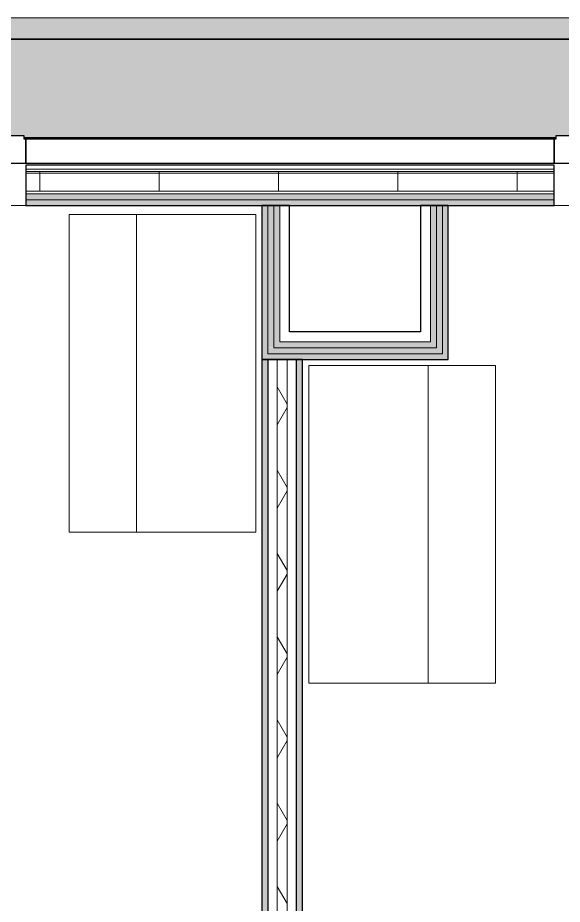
# Model space of a CAD drawing. Header units: millimetres. Extents: x 155920 to 295199, y -4084 to 97293.
# Drawn here: x 224616 to 225985, y 32487 to 34718 of the extents above; entities that cross this region are included whole.
import ezdxf

# ---------------------------------------------------------------- set-up
doc = ezdxf.new("R2010")
doc.units = ezdxf.units.MM
doc.header["$MEASUREMENT"] = 0
for name, color, linetype, lineweight in [('A-GLAZ', 7, 'CONTINUOUS', 9), ('A-GLAZ-CWMG', 7, 'CONTINUOUS', 9), ('A-WALL', 7, 'CONTINUOUS', 9), ('A-WALL-PATT', 7, 'CONTINUOUS', 25), ('I-FURN', 8, 'CONTINUOUS', 9), ('I-WALL', 7, 'CONTINUOUS', 9)]:
    doc.layers.add(name, color=color, linetype=linetype, lineweight=lineweight)

msp = doc.modelspace()

# ---------------------------------------------------------------- hatches: boundary and pattern name
at = {"layer": 'A-GLAZ'}
msp.add_hatch(color=256, dxfattribs=at).paths.add_polyline_path([(229688.5, 34416.7), (229692.8, 34416.7), (229692.8, 34718.3), (220908.8, 34718.3), (220908.8, 34416.7), (220913.2, 34416.7), (220913.2, 34421.3), (222104.5, 34421.3), (222104.5, 34416.7), (223441.2, 34416.7), (223441.2, 34421.3), (224632.5, 34421.3), (224632.5, 34416.7), (225969.2, 34416.7), (225969.2, 34421.3), (227160.5, 34421.3), (227160.5, 34416.7), (228497.2, 34416.7), (228497.2, 34421.3), (229688.5, 34421.3)], flags=0)
h = msp.add_hatch(color=256, dxfattribs=at)
h.paths.add_polyline_path([(229692.8, 34414.6), (229692.8, 34416.7), (229688.5, 34416.7), (229688.5, 34414.6)], flags=0)
h.paths.add_polyline_path([(228497.2, 34414.6), (228497.2, 34416.7), (227160.5, 34416.7), (227160.5, 34414.6), (228492.2, 34414.6)], flags=0)
h.paths.add_polyline_path([(225964.2, 34414.6), (225969.2, 34414.6), (225969.2, 34416.7), (224632.5, 34416.7), (224632.5, 34414.6), (225514, 34414.6)], flags=0)
h.paths.add_polyline_path([(223441.2, 34414.6), (223441.2, 34416.7), (222104.5, 34416.7), (222104.5, 34414.6), (223436.2, 34414.6)], flags=0)
h.paths.add_polyline_path([(220913.2, 34414.6), (220913.2, 34416.7), (220908.8, 34416.7), (220908.8, 34414.6)], flags=0)
at = {"layer": 'A-WALL-PATT', "lineweight": 5}
for points in [[(224636.8, 34260.3), (225964.8, 34260.3), (225964.8, 34275.3), (224636.8, 34275.3)], [(225244.9, 33872.6), (225244.9, 34245.3), (225229.9, 34245.3), (225229.9, 33872.6)], [(225259.9, 33887.6), (225259.9, 34245.3), (225244.9, 34245.3), (225244.9, 33887.6)], [(225274.9, 33902.6), (225274.9, 34245.3), (225259.9, 34245.3), (225259.9, 33902.6)], [(225668.9, 33902.6), (225668.9, 34245.3), (225653.9, 34245.3), (225653.9, 33902.6)], [(225683.9, 33887.6), (225683.9, 34245.3), (225668.9, 34245.3), (225668.9, 33887.6)], [(225668.9, 33887.6), (225668.9, 33902.6), (225259.9, 33902.6), (225259.9, 33887.6), (225514, 33887.6)], [(225514, 33872.6), (225683.9, 33872.6), (225683.9, 33887.6), (225244.9, 33886.7), (225244.9, 33872.6)], [(225229.9, 29907.3), (225244.9, 29907.3), (225244.9, 33857.6), (225229.9, 33857.6), (225229.9, 29920.8)]]:
    msp.add_hatch(color=256, dxfattribs=at).paths.add_polyline_path(points, flags=0)
at = {"layer": 'A-WALL-PATT', "lineweight": 9}
for points in [[(224636.8, 34245.3), (225964.8, 34245.3), (225964.8, 34260.3), (224636.8, 34260.3)], [(225698.9, 33872.6), (225698.9, 34245.3), (225683.9, 34245.3), (225683.9, 33872.6)], [(225229.9, 33857.6), (225698.9, 33857.6), (225698.9, 33872.6), (225229.9, 33872.6)], [(225331.9, 29907.3), (225331.9, 33857.6), (225316.9, 33857.6), (225316.9, 29907.3)]]:
    msp.add_hatch(color=256, dxfattribs=at).paths.add_polyline_path(points, flags=0)

# ---------------------------------------------------------------- linework, layer by layer
at = {"layer": 'A-GLAZ'}
for p, q in [((229692.8, 34718.3), (220908.8, 34718.3)), ((225969.2, 34416.7), (224632.5, 34416.7)), ((225969.2, 34414.6), (224632.5, 34414.6))]:
    msp.add_line(p, q, dxfattribs=at)
at = {"layer": 'A-GLAZ', "lineweight": 30}
for p, q in [((224632.5, 34421.3), (224571.6, 34421.3)), ((224632.5, 34412.3), (224632.5, 34421.3)), ((224636.8, 34412.3), (224632.5, 34412.3)), ((225964.8, 34412.3), (224636.8, 34412.3)), ((224636.8, 34412.3), (224636.8, 34352.5)), ((224636.8, 34352.5), (224636.8, 34412.3)), ((225964.8, 34352.5), (225964.8, 34412.3)), ((225969.2, 34412.3), (225964.8, 34412.3)), ((225964.8, 34412.3), (225964.8, 34352.5)), ((226030, 34421.3), (225969.2, 34421.3)), ((225969.2, 34421.3), (225969.2, 34412.3)), ((224577.6, 34352.5), (224636.8, 34352.5)), ((224636.8, 34352.5), (225964.8, 34352.5)), ((225964.8, 34352.5), (226024, 34352.5))]:
    msp.add_line(p, q, dxfattribs=at)
at = {"layer": 'A-GLAZ-CWMG'}
for p, q in [((224558.8, 34665.3), (225229.9, 34665.3)), ((225229.9, 34663.3), (224558.8, 34663.3)), ((225229.9, 34665.3), (226042.8, 34665.3)), ((226042.8, 34663.3), (225229.9, 34663.3))]:
    msp.add_line(p, q, dxfattribs=at)
at = {"layer": 'A-WALL'}
for p, q in [((225964.8, 34337.3), (224636.8, 34337.3)), ((225964.8, 34331.3), (224636.8, 34331.3)), ((225964.8, 34281.3), (224636.8, 34281.3)), ((225964.8, 34275.3), (224636.8, 34275.3)), ((225964.8, 34260.3), (224636.8, 34260.3)), ((225244.9, 34245.3), (225244.9, 33927.6)), ((225259.9, 34245.3), (225259.9, 33927.6)), ((225274.9, 34245.3), (225274.9, 33927.6)), ((225653.9, 34245.3), (225653.9, 33927.6)), ((225668.9, 34245.3), (225668.9, 33927.6)), ((225683.9, 34245.3), (225683.9, 33927.6)), ((225244.9, 33887.6), (225244.9, 33927.6)), ((225259.9, 33902.6), (225259.9, 33927.6)), ((225274.9, 33902.6), (225274.9, 33927.6)), ((225653.9, 33927.6), (225653.9, 33902.6)), ((225668.9, 33927.6), (225668.9, 33902.6)), ((225683.9, 33927.6), (225683.9, 33887.6)), ((225259.9, 33887.6), (225259.9, 33902.6)), ((225653.9, 33902.6), (225274.9, 33902.6)), ((225668.9, 33902.6), (225668.9, 33887.6)), ((225244.9, 33872.6), (225244.9, 33887.6)), ((225668.9, 33887.6), (225259.9, 33887.6)), ((225683.9, 33887.6), (225683.9, 33872.6)), ((225683.9, 33872.6), (225244.9, 33872.6)), ((225244.9, 33857.6), (225244.9, 29907.3)), ((225245.9, 33857.6), (225245.9, 29907.3)), ((225268.4, 33857.6), (225268.4, 29907.3)), ((225293.4, 33857.6), (225293.4, 29907.3)), ((225315.9, 33857.6), (225315.9, 29907.3)), ((225316.9, 33857.6), (225316.9, 29907.3))]:
    msp.add_line(p, q, dxfattribs=at)
at = {"layer": 'A-WALL-PATT', "linetype": 'Continuous', "lineweight": 9}
for p, q in [((224636.8, 34327.3), (225964.8, 34327.3)), ((224671.8, 34281.3), (224671.8, 34331.3)), ((224971.8, 34281.3), (224971.8, 34331.3)), ((225271.8, 34281.3), (225271.8, 34331.3)), ((225571.8, 34281.3), (225571.8, 34331.3)), ((225871.8, 34281.3), (225871.8, 34331.3)), ((225293.4, 33745.5), (225268.4, 33788.8)), ((225268.4, 33693.5), (225293.4, 33736.8)), ((225293.4, 33536), (225268.4, 33579.3)), ((225268.4, 33484), (225293.4, 33527.3)), ((225293.4, 33326.5), (225268.4, 33369.8)), ((225268.4, 33274.5), (225293.4, 33317.8)), ((225293.4, 33116.9), (225268.4, 33160.2)), ((225268.4, 33065), (225293.4, 33108.3)), ((225293.4, 32907.4), (225268.4, 32950.7)), ((225268.4, 32855.5), (225293.4, 32898.8)), ((225293.4, 32697.9), (225268.4, 32741.2)), ((225268.4, 32645.9), (225293.4, 32689.2)), ((225293.4, 32488.4), (225268.4, 32531.7))]:
    msp.add_line(p, q, dxfattribs=at)
at = {"layer": 'I-FURN'}
for p, q in [((224915, 34223), (224745, 34223)), ((224745, 34223), (224745, 33423)), ((225215, 34223), (224915, 34223)), ((224915, 34223), (224915, 33423)), ((225215, 33423), (225215, 34223)), ((225347.9, 33843), (225347.9, 33043)), ((225647.9, 33843), (225347.9, 33843)), ((225647.9, 33043), (225647.9, 33843)), ((225817.9, 33843), (225647.9, 33843)), ((225817.9, 33043), (225817.9, 33843)), ((224745, 33423), (224915, 33423)), ((224915, 33423), (225215, 33423)), ((225347.9, 33043), (225647.9, 33043)), ((225647.9, 33043), (225817.9, 33043))]:
    msp.add_line(p, q, dxfattribs=at)
at = {"layer": 'I-WALL', "lineweight": 30}
for p, q in [((225964.8, 34347.3), (224636.8, 34347.3)), ((224636.8, 34347.3), (224636.8, 34245.3)), ((225964.8, 34245.3), (225964.8, 34347.3)), ((224636.8, 34245.3), (225964.8, 34245.3)), ((225299.9, 34245.3), (225229.9, 34245.3)), ((225229.9, 34245.3), (225229.9, 33927.6)), ((225299.9, 33927.6), (225299.9, 34245.3)), ((225698.9, 34245.3), (225628.9, 34245.3)), ((225628.9, 34245.3), (225628.9, 33927.6)), ((225698.9, 33927.6), (225698.9, 34245.3)), ((225229.9, 33927.6), (225229.9, 33872.6)), ((225628.9, 33927.6), (225299.9, 33927.6)), ((225698.9, 33872.6), (225698.9, 33927.6)), ((225229.9, 33872.6), (225229.9, 33857.6)), ((225331.9, 33857.6), (225229.9, 33857.6)), ((225229.9, 33857.6), (225229.9, 29907.3)), ((225229.9, 33857.6), (225698.9, 33857.6)), ((225331.9, 29907.3), (225331.9, 33857.6)), ((225698.9, 33857.6), (225698.9, 33872.6))]:
    msp.add_line(p, q, dxfattribs=at)
at = {"layer": 'I-WALL'}
for p, q in [((224636.8, 34245.3), (223436.8, 34245.3)), ((227164.8, 34245.3), (225964.8, 34245.3))]:
    msp.add_line(p, q, dxfattribs=at)

doc.saveas('drawing.dxf')
